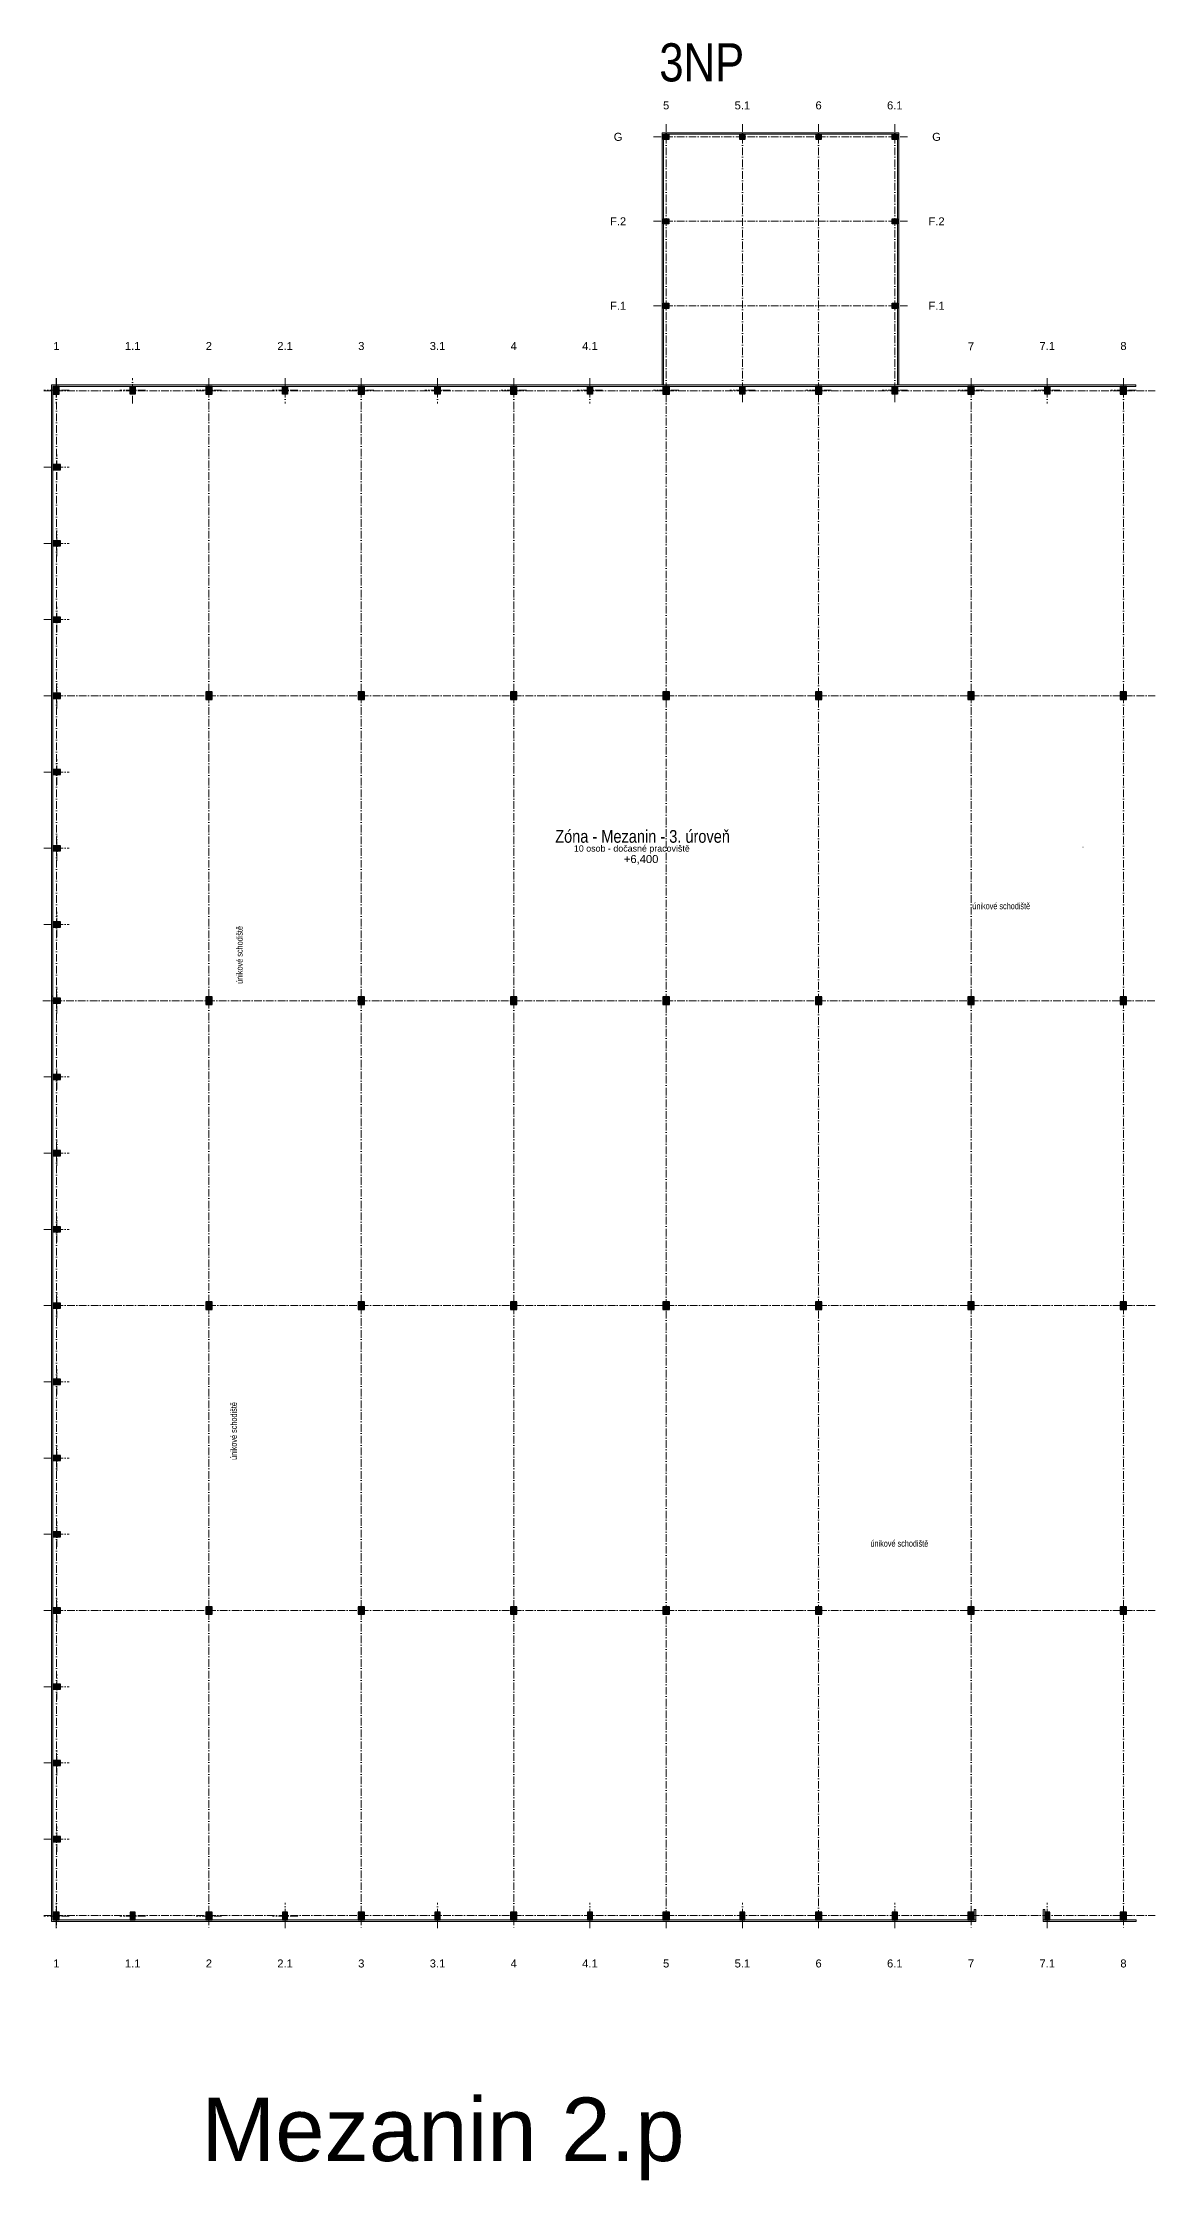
# Model space of a CAD drawing. Header units: millimetres. Extents: x 325046 to 1268204, y 1875583 to 2761998.
# Drawn here: x 409555 to 497135, y 2450043 to 2618299 of the extents above; entities that cross this region are included whole.
import ezdxf
from ezdxf.enums import TextEntityAlignment as Align

# ---------------------------------------------------------------- set-up
doc = ezdxf.new("R2010")
doc.units = ezdxf.units.MM
doc.header["$LTSCALE"] = 100
for name, pattern in [('ACAD_ISO10W100', [18.5, 12, -3, 0.5, -3]), ('DIVIDE', [31.75, 12.7, -6.35, 0, -6.35, 0, -6.35]), ('SO02_F11anp01$0${ Leader Line}', [0])]:
    doc.linetypes.add(name, pattern=pattern)
for name, color, linetype, lineweight in [('Mezanin dopravniky', 5, 'Continuous', 9), ('Objekty - osy', 5, 'ACAD_ISO10W100', 20), ('OBVODOVÝ PLÁŠŤ', 2, 'Continuous', 9), ('ŽB - Šraf-prefa', 253, 'Continuous', 13)]:
    doc.layers.add(name, color=color, linetype=linetype, lineweight=lineweight)
doc.layers.add('Popis OS', color=7, linetype='Continuous', true_color=0xbd0a5d)
doc.layers.add('VÝŠKOVÉ KOTY', color=7, linetype='Continuous', true_color=0xf90b4b)
for name, color, linetype, lineweight, true_color in [('TECH - počty osob', 7, 'Continuous', 9, 0xf91a5d), ('TECH - Zóny', 7, 'DIVIDE', 15, 0x33843e), ('Šrafy - VÝPLŇ', 7, 'Continuous', 15, 0x9b9908)]:
    doc.layers.add(name, color=color, linetype=linetype, lineweight=lineweight, true_color=true_color)
doc.layers.add('ČÍSLO MÍSTNOSTI', color=4, linetype='Continuous')
doc.layers.add('ŽB- SLOUPY', color=3, linetype='Continuous')
doc.styles.add('ARIAL', font='arial.ttf')
doc.styles.add('ARIAL NARROW', font='ARIALN.TTF')
doc.styles.add('ARIL-TENKÝ', font='arial.ttf')

msp = doc.modelspace()

# ---------------------------------------------------------------- hatches: boundary and pattern name
at = {"layer": 'Šrafy - VÝPLŇ', "linetype": 'ByBlock', "ltscale": 100}
h = msp.add_hatch(color=256, dxfattribs=at)
h.dxf.hatch_style = 1
h.paths.add_polyline_path([(458311.6, 2611212.7), (458311.6, 2591362.7), (458431.6, 2591362.7), (458431.6, 2611092.7), (476831.6, 2611092.7), (476831.6, 2591362.7), (476951.6, 2591362.7), (476951.6, 2611212.7)])
h = msp.add_hatch(color=256, dxfattribs=at)
h.dxf.hatch_style = 1
h.paths.add_polyline_path([(410236.6, 2591362.7), (410236.6, 2470422.7), (483001.6, 2470422.7), (483001.6, 2470542.7), (410356.6, 2470542.7), (410356.6, 2591242.7), (495606.6, 2591242.7), (495606.6, 2591362.7)])
h = msp.add_hatch(color=256, dxfattribs=at)
h.dxf.hatch_style = 1
h.paths.add_polyline_path([(482881.6, 2470542.7), (483001.6, 2470542.7), (483001.6, 2471342.7), (482881.6, 2471342.7)])
h.paths.add_polyline_path([(488431.6, 2471342.7), (488311.6, 2471342.7), (488311.6, 2470542.7), (488431.6, 2470542.7)])
h.paths.add_polyline_path([(488311.6, 2470542.7), (488311.6, 2470422.7), (495623.8, 2470422.7), (495623.8, 2470542.7)])
at = {"layer": 'ŽB - Šraf-prefa'}
h = msp.add_hatch(color=256, dxfattribs=at)
h.dxf.hatch_style = 1
h.paths.add_polyline_path([(458831.6, 2610692.7), (458431.6, 2610692.7), (458431.6, 2611092.7), (458831.6, 2611092.7)])
h = msp.add_hatch(color=256, dxfattribs=at)
h.dxf.hatch_style = 1
h.paths.add_polyline_path([(464831.6, 2610692.7), (464431.6, 2610692.7), (464431.6, 2611092.7), (464831.6, 2611092.7)])
h = msp.add_hatch(color=256, dxfattribs=at)
h.dxf.hatch_style = 1
h.paths.add_polyline_path([(470831.6, 2610692.7), (470431.6, 2610692.7), (470431.6, 2611092.7), (470831.6, 2611092.7)])
h = msp.add_hatch(color=256, dxfattribs=at)
h.dxf.hatch_style = 1
h.paths.add_polyline_path([(476831.6, 2610692.7), (476431.6, 2610692.7), (476431.6, 2611092.7), (476831.6, 2611092.7)])
h = msp.add_hatch(color=256, dxfattribs=at)
h.dxf.hatch_style = 1
h.paths.add_polyline_path([(458831.6, 2604042.7), (458431.6, 2604042.7), (458431.6, 2604442.7), (458831.6, 2604442.7)])
h = msp.add_hatch(color=256, dxfattribs=at)
h.dxf.hatch_style = 1
h.paths.add_polyline_path([(476831.6, 2604042.7), (476431.6, 2604042.7), (476431.6, 2604442.7), (476831.6, 2604442.7)])
h = msp.add_hatch(color=256, dxfattribs=at)
h.dxf.hatch_style = 1
h.paths.add_polyline_path([(458831.6, 2597392.7), (458431.6, 2597392.7), (458431.6, 2597792.7), (458831.6, 2597792.7)])
h = msp.add_hatch(color=256, dxfattribs=at)
h.dxf.hatch_style = 1
h.paths.add_polyline_path([(476831.6, 2597392.7), (476431.6, 2597392.7), (476431.6, 2597792.7), (476831.6, 2597792.7)])
h = msp.add_hatch(color=256, dxfattribs=at)
h.dxf.hatch_style = 1
h.paths.add_polyline_path([(410356.6, 2590642.7), (410856.6, 2590642.7), (410856.6, 2591242.7), (410356.6, 2591242.7)])
h = msp.add_hatch(color=256, dxfattribs=at)
h.dxf.hatch_style = 1
h.paths.add_polyline_path([(416831.6, 2590642.7), (416431.6, 2590642.7), (416431.6, 2591242.7), (416831.6, 2591242.7)])
h = msp.add_hatch(color=256, dxfattribs=at)
h.dxf.hatch_style = 1
h.paths.add_polyline_path([(422381.6, 2590642.7), (422881.6, 2590642.7), (422881.6, 2591242.7), (422381.6, 2591242.7)])
h = msp.add_hatch(color=256, dxfattribs=at)
h.dxf.hatch_style = 1
h.paths.add_polyline_path([(428831.6, 2590642.7), (428431.6, 2590642.7), (428431.6, 2591242.7), (428831.6, 2591242.7)])
h = msp.add_hatch(color=256, dxfattribs=at)
h.dxf.hatch_style = 1
h.paths.add_polyline_path([(434381.6, 2590642.7), (434881.6, 2590642.7), (434881.6, 2591242.7), (434381.6, 2591242.7)])
h = msp.add_hatch(color=256, dxfattribs=at)
h.dxf.hatch_style = 1
h.paths.add_polyline_path([(440831.6, 2590642.7), (440431.6, 2590642.7), (440431.6, 2591242.7), (440831.6, 2591242.7)])
h = msp.add_hatch(color=256, dxfattribs=at)
h.dxf.hatch_style = 1
h.paths.add_polyline_path([(446381.6, 2590642.7), (446881.6, 2590642.7), (446881.6, 2591242.7), (446381.6, 2591242.7)])
h = msp.add_hatch(color=256, dxfattribs=at)
h.dxf.hatch_style = 1
h.paths.add_polyline_path([(452831.6, 2590642.7), (452431.6, 2590642.7), (452431.6, 2591242.7), (452831.6, 2591242.7)])
h = msp.add_hatch(color=256, dxfattribs=at)
h.dxf.hatch_style = 1
h.paths.add_polyline_path([(458381.6, 2590642.7), (458881.6, 2590642.7), (458881.6, 2591242.7), (458381.6, 2591242.7)])
h = msp.add_hatch(color=256, dxfattribs=at)
h.dxf.hatch_style = 1
h.paths.add_polyline_path([(464831.6, 2590642.7), (464431.6, 2590642.7), (464431.6, 2591242.7), (464831.6, 2591242.7)])
h = msp.add_hatch(color=256, dxfattribs=at)
h.dxf.hatch_style = 1
h.paths.add_polyline_path([(470381.6, 2590642.7), (470881.6, 2590642.7), (470881.6, 2591242.7), (470381.6, 2591242.7)])
h = msp.add_hatch(color=256, dxfattribs=at)
h.dxf.hatch_style = 1
h.paths.add_polyline_path([(476831.6, 2590642.7), (476431.6, 2590642.7), (476431.6, 2591242.7), (476831.6, 2591242.7)])
h = msp.add_hatch(color=256, dxfattribs=at)
h.dxf.hatch_style = 1
h.paths.add_polyline_path([(482381.6, 2590642.7), (482881.6, 2590642.7), (482881.6, 2591242.7), (482381.6, 2591242.7)])
h = msp.add_hatch(color=256, dxfattribs=at)
h.dxf.hatch_style = 1
h.paths.add_polyline_path([(488831.6, 2590642.7), (488431.6, 2590642.7), (488431.6, 2591242.7), (488831.6, 2591242.7)])
h = msp.add_hatch(color=256, dxfattribs=at)
h.dxf.hatch_style = 1
h.paths.add_polyline_path([(494381.6, 2590642.7), (494881.6, 2590642.7), (494881.6, 2591242.7), (494381.6, 2591242.7)])
h = msp.add_hatch(color=256, dxfattribs=at)
h.dxf.hatch_style = 1
h.paths.add_polyline_path([(410956.6, 2584692.7), (410956.6, 2585092.7), (410356.6, 2585092.7), (410356.6, 2584692.7)])
h = msp.add_hatch(color=256, dxfattribs=at)
h.dxf.hatch_style = 1
h.paths.add_polyline_path([(410956.6, 2578692.7), (410956.6, 2579092.7), (410356.6, 2579092.7), (410356.6, 2578692.7)])
h = msp.add_hatch(color=256, dxfattribs=at)
h.dxf.hatch_style = 1
h.paths.add_polyline_path([(410956.6, 2572692.7), (410956.6, 2573092.7), (410356.6, 2573092.7), (410356.6, 2572692.7)])
h = msp.add_hatch(color=256, dxfattribs=at)
h.dxf.hatch_style = 1
h.paths.add_polyline_path([(410956.6, 2566692.7), (410956.6, 2567092.7), (410356.6, 2567092.7), (410356.6, 2566692.7)])
h = msp.add_hatch(color=256, dxfattribs=at)
h.dxf.hatch_style = 1
h.paths.add_polyline_path([(422381.6, 2566592.7), (422881.6, 2566592.7), (422881.6, 2567192.7), (422381.6, 2567192.7)])
h = msp.add_hatch(color=256, dxfattribs=at)
h.dxf.hatch_style = 1
h.paths.add_polyline_path([(434381.6, 2566592.7), (434881.6, 2566592.7), (434881.6, 2567192.7), (434381.6, 2567192.7)])
h = msp.add_hatch(color=256, dxfattribs=at)
h.dxf.hatch_style = 1
h.paths.add_polyline_path([(446381.6, 2566592.7), (446881.6, 2566592.7), (446881.6, 2567192.7), (446381.6, 2567192.7)])
h = msp.add_hatch(color=256, dxfattribs=at)
h.dxf.hatch_style = 1
h.paths.add_polyline_path([(458381.6, 2566592.7), (458881.6, 2566592.7), (458881.6, 2567192.7), (458381.6, 2567192.7)])
h = msp.add_hatch(color=256, dxfattribs=at)
h.dxf.hatch_style = 1
h.paths.add_polyline_path([(470381.6, 2566592.7), (470881.6, 2566592.7), (470881.6, 2567192.7), (470381.6, 2567192.7)])
h = msp.add_hatch(color=256, dxfattribs=at)
h.dxf.hatch_style = 1
h.paths.add_polyline_path([(482381.6, 2566592.7), (482881.6, 2566592.7), (482881.6, 2567192.7), (482381.6, 2567192.7)])
h = msp.add_hatch(color=256, dxfattribs=at)
h.dxf.hatch_style = 1
h.paths.add_polyline_path([(494381.6, 2566592.7), (494881.6, 2566592.7), (494881.6, 2567192.7), (494381.6, 2567192.7)])
h = msp.add_hatch(color=256, dxfattribs=at)
h.dxf.hatch_style = 1
h.paths.add_polyline_path([(410956.6, 2560692.7), (410956.6, 2561092.7), (410356.6, 2561092.7), (410356.6, 2560692.7)])
h = msp.add_hatch(color=256, dxfattribs=at)
h.dxf.hatch_style = 1
h.paths.add_polyline_path([(410956.6, 2554692.7), (410956.6, 2555092.7), (410356.6, 2555092.7), (410356.6, 2554692.7)])
h = msp.add_hatch(color=256, dxfattribs=at)
h.dxf.hatch_style = 1
h.paths.add_polyline_path([(410956.6, 2548692.7), (410956.6, 2549092.7), (410356.6, 2549092.7), (410356.6, 2548692.7)])
h = msp.add_hatch(color=256, dxfattribs=at)
h.dxf.hatch_style = 1
h.paths.add_polyline_path([(410956.6, 2542692.7), (410956.6, 2543092.7), (410356.6, 2543092.7), (410356.6, 2542692.7)])
h = msp.add_hatch(color=256, dxfattribs=at)
h.dxf.hatch_style = 1
h.paths.add_polyline_path([(422381.6, 2542592.7), (422881.6, 2542592.7), (422881.6, 2543192.7), (422381.6, 2543192.7)])
h = msp.add_hatch(color=256, dxfattribs=at)
h.dxf.hatch_style = 1
h.paths.add_polyline_path([(434381.6, 2542592.7), (434881.6, 2542592.7), (434881.6, 2543192.7), (434381.6, 2543192.7)])
h = msp.add_hatch(color=256, dxfattribs=at)
h.dxf.hatch_style = 1
h.paths.add_polyline_path([(446381.6, 2542592.7), (446881.6, 2542592.7), (446881.6, 2543192.7), (446381.6, 2543192.7)])
h = msp.add_hatch(color=256, dxfattribs=at)
h.dxf.hatch_style = 1
h.paths.add_polyline_path([(458381.6, 2542592.7), (458881.6, 2542592.7), (458881.6, 2543192.7), (458381.6, 2543192.7)])
h = msp.add_hatch(color=256, dxfattribs=at)
h.dxf.hatch_style = 1
h.paths.add_polyline_path([(470381.6, 2542592.7), (470881.6, 2542592.7), (470881.6, 2543192.7), (470381.6, 2543192.7)])
h = msp.add_hatch(color=256, dxfattribs=at)
h.dxf.hatch_style = 1
h.paths.add_polyline_path([(482381.6, 2542592.7), (482881.6, 2542592.7), (482881.6, 2543192.7), (482381.6, 2543192.7)])
h = msp.add_hatch(color=256, dxfattribs=at)
h.dxf.hatch_style = 1
h.paths.add_polyline_path([(494381.6, 2542592.7), (494881.6, 2542592.7), (494881.6, 2543192.7), (494381.6, 2543192.7)])
h = msp.add_hatch(color=256, dxfattribs=at)
h.dxf.hatch_style = 1
h.paths.add_polyline_path([(410956.6, 2536692.7), (410956.6, 2537092.7), (410356.6, 2537092.7), (410356.6, 2536692.7)])
h = msp.add_hatch(color=256, dxfattribs=at)
h.dxf.hatch_style = 1
h.paths.add_polyline_path([(410956.6, 2530692.7), (410956.6, 2531092.7), (410356.6, 2531092.7), (410356.6, 2530692.7)])
h = msp.add_hatch(color=256, dxfattribs=at)
h.dxf.hatch_style = 1
h.paths.add_polyline_path([(410956.6, 2524692.7), (410956.6, 2525092.7), (410356.6, 2525092.7), (410356.6, 2524692.7)])
h = msp.add_hatch(color=256, dxfattribs=at)
h.dxf.hatch_style = 1
h.paths.add_polyline_path([(410956.6, 2518692.7), (410956.6, 2519092.7), (410356.6, 2519092.7), (410356.6, 2518692.7)])
h = msp.add_hatch(color=256, dxfattribs=at)
h.dxf.hatch_style = 1
h.paths.add_polyline_path([(422381.6, 2518592.7), (422881.6, 2518592.7), (422881.6, 2519192.7), (422381.6, 2519192.7)])
h = msp.add_hatch(color=256, dxfattribs=at)
h.dxf.hatch_style = 1
h.paths.add_polyline_path([(434381.6, 2518592.7), (434881.6, 2518592.7), (434881.6, 2519192.7), (434381.6, 2519192.7)])
h = msp.add_hatch(color=256, dxfattribs=at)
h.dxf.hatch_style = 1
h.paths.add_polyline_path([(446381.6, 2518592.7), (446881.6, 2518592.7), (446881.6, 2519192.7), (446381.6, 2519192.7)])
h = msp.add_hatch(color=256, dxfattribs=at)
h.dxf.hatch_style = 1
h.paths.add_polyline_path([(458381.6, 2518592.7), (458881.6, 2518592.7), (458881.6, 2519192.7), (458381.6, 2519192.7)])
h = msp.add_hatch(color=256, dxfattribs=at)
h.dxf.hatch_style = 1
h.paths.add_polyline_path([(470381.6, 2518592.7), (470881.6, 2518592.7), (470881.6, 2519192.7), (470381.6, 2519192.7)])
h = msp.add_hatch(color=256, dxfattribs=at)
h.dxf.hatch_style = 1
h.paths.add_polyline_path([(482381.6, 2518592.7), (482881.6, 2518592.7), (482881.6, 2519192.7), (482381.6, 2519192.7)])
h = msp.add_hatch(color=256, dxfattribs=at)
h.dxf.hatch_style = 1
h.paths.add_polyline_path([(494381.6, 2518592.7), (494881.6, 2518592.7), (494881.6, 2519192.7), (494381.6, 2519192.7)])
h = msp.add_hatch(color=256, dxfattribs=at)
h.dxf.hatch_style = 1
h.paths.add_polyline_path([(410956.6, 2512692.7), (410956.6, 2513092.7), (410356.6, 2513092.7), (410356.6, 2512692.7)])
h = msp.add_hatch(color=256, dxfattribs=at)
h.dxf.hatch_style = 1
h.paths.add_polyline_path([(410956.6, 2506692.7), (410956.6, 2507092.7), (410356.6, 2507092.7), (410356.6, 2506692.7)])
h = msp.add_hatch(color=256, dxfattribs=at)
h.dxf.hatch_style = 1
h.paths.add_polyline_path([(410956.6, 2500692.7), (410956.6, 2501092.7), (410356.6, 2501092.7), (410356.6, 2500692.7)])
h = msp.add_hatch(color=256, dxfattribs=at)
h.dxf.hatch_style = 1
h.paths.add_polyline_path([(410956.6, 2494692.7), (410956.6, 2495092.7), (410356.6, 2495092.7), (410356.6, 2494692.7)])
h = msp.add_hatch(color=256, dxfattribs=at)
h.dxf.hatch_style = 1
h.paths.add_polyline_path([(422381.6, 2494592.7), (422881.6, 2494592.7), (422881.6, 2495192.7), (422381.6, 2495192.7)])
h = msp.add_hatch(color=256, dxfattribs=at)
h.dxf.hatch_style = 1
h.paths.add_polyline_path([(434381.6, 2494592.7), (434881.6, 2494592.7), (434881.6, 2495192.7), (434381.6, 2495192.7)])
h = msp.add_hatch(color=256, dxfattribs=at)
h.dxf.hatch_style = 1
h.paths.add_polyline_path([(446381.6, 2494592.7), (446881.6, 2494592.7), (446881.6, 2495192.7), (446381.6, 2495192.7)])
h = msp.add_hatch(color=256, dxfattribs=at)
h.dxf.hatch_style = 1
h.paths.add_polyline_path([(458381.6, 2494592.7), (458881.6, 2494592.7), (458881.6, 2495192.7), (458381.6, 2495192.7)])
h = msp.add_hatch(color=256, dxfattribs=at)
h.dxf.hatch_style = 1
h.paths.add_polyline_path([(470381.6, 2494592.7), (470881.6, 2494592.7), (470881.6, 2495192.7), (470381.6, 2495192.7)])
h = msp.add_hatch(color=256, dxfattribs=at)
h.dxf.hatch_style = 1
h.paths.add_polyline_path([(482381.6, 2494592.7), (482881.6, 2494592.7), (482881.6, 2495192.7), (482381.6, 2495192.7)])
h = msp.add_hatch(color=256, dxfattribs=at)
h.dxf.hatch_style = 1
h.paths.add_polyline_path([(494381.6, 2494592.7), (494881.6, 2494592.7), (494881.6, 2495192.7), (494381.6, 2495192.7)])
h = msp.add_hatch(color=256, dxfattribs=at)
h.dxf.hatch_style = 1
h.paths.add_polyline_path([(410956.6, 2488692.7), (410956.6, 2489092.7), (410356.6, 2489092.7), (410356.6, 2488692.7)])
h = msp.add_hatch(color=256, dxfattribs=at)
h.dxf.hatch_style = 1
h.paths.add_polyline_path([(410956.6, 2482692.7), (410956.6, 2483092.7), (410356.6, 2483092.7), (410356.6, 2482692.7)])
h = msp.add_hatch(color=256, dxfattribs=at)
h.dxf.hatch_style = 1
h.paths.add_polyline_path([(410956.6, 2476692.7), (410956.6, 2477092.7), (410356.6, 2477092.7), (410356.6, 2476692.7)])
h = msp.add_hatch(color=256, dxfattribs=at)
h.dxf.hatch_style = 1
h.paths.add_polyline_path([(410356.6, 2470542.7), (410856.6, 2470542.7), (410856.6, 2471142.7), (410356.6, 2471142.7)])
h = msp.add_hatch(color=256, dxfattribs=at)
h.dxf.hatch_style = 1
h.paths.add_polyline_path([(416831.6, 2471142.7), (416431.6, 2471142.7), (416431.6, 2470542.7), (416831.6, 2470542.7)])
h = msp.add_hatch(color=256, dxfattribs=at)
h.dxf.hatch_style = 1
h.paths.add_polyline_path([(422381.6, 2470542.7), (422881.6, 2470542.7), (422881.6, 2471142.7), (422381.6, 2471142.7)])
h = msp.add_hatch(color=256, dxfattribs=at)
h.dxf.hatch_style = 1
h.paths.add_polyline_path([(428831.6, 2471142.7), (428431.6, 2471142.7), (428431.6, 2470542.7), (428831.6, 2470542.7)])
h = msp.add_hatch(color=256, dxfattribs=at)
h.dxf.hatch_style = 1
h.paths.add_polyline_path([(434381.6, 2470542.7), (434881.6, 2470542.7), (434881.6, 2471142.7), (434381.6, 2471142.7)])
h = msp.add_hatch(color=256, dxfattribs=at)
h.dxf.hatch_style = 1
h.paths.add_polyline_path([(440831.6, 2471142.7), (440431.6, 2471142.7), (440431.6, 2470542.7), (440831.6, 2470542.7)])
h = msp.add_hatch(color=256, dxfattribs=at)
h.dxf.hatch_style = 1
h.paths.add_polyline_path([(446381.6, 2470542.7), (446881.6, 2470542.7), (446881.6, 2471142.7), (446381.6, 2471142.7)])
h = msp.add_hatch(color=256, dxfattribs=at)
h.dxf.hatch_style = 1
h.paths.add_polyline_path([(452831.6, 2471142.7), (452431.6, 2471142.7), (452431.6, 2470542.7), (452831.6, 2470542.7)])
h = msp.add_hatch(color=256, dxfattribs=at)
h.dxf.hatch_style = 1
h.paths.add_polyline_path([(458381.6, 2470542.7), (458881.6, 2470542.7), (458881.6, 2471142.7), (458381.6, 2471142.7)])
h = msp.add_hatch(color=256, dxfattribs=at)
h.dxf.hatch_style = 1
h.paths.add_polyline_path([(464831.6, 2471142.7), (464431.6, 2471142.7), (464431.6, 2470542.7), (464831.6, 2470542.7)])
h = msp.add_hatch(color=256, dxfattribs=at)
h.dxf.hatch_style = 1
h.paths.add_polyline_path([(470381.6, 2470542.7), (470881.6, 2470542.7), (470881.6, 2471142.7), (470381.6, 2471142.7)])
h = msp.add_hatch(color=256, dxfattribs=at)
h.dxf.hatch_style = 1
h.paths.add_polyline_path([(476831.6, 2471142.7), (476431.6, 2471142.7), (476431.6, 2470542.7), (476831.6, 2470542.7)])
h = msp.add_hatch(color=256, dxfattribs=at)
h.dxf.hatch_style = 1
h.paths.add_polyline_path([(482381.6, 2470542.7), (482881.6, 2470542.7), (482881.6, 2471142.7), (482381.6, 2471142.7)])
h = msp.add_hatch(color=256, dxfattribs=at)
h.dxf.hatch_style = 1
h.paths.add_polyline_path([(488831.6, 2471142.7), (488431.6, 2471142.7), (488431.6, 2470542.7), (488831.6, 2470542.7)])
h = msp.add_hatch(color=256, dxfattribs=at)
h.dxf.hatch_style = 1
h.paths.add_polyline_path([(494381.6, 2470542.7), (494881.6, 2470542.7), (494881.6, 2471142.7), (494381.6, 2471142.7)])

# ---------------------------------------------------------------- linework, layer by layer
at = {"layer": 'Mezanin dopravniky', "color": 210}
msp.add_line((491442.6, 2554985.4), (491447.6, 2554985.4), dxfattribs=at)
at = {"layer": 'Objekty - osy', "ltscale": 0.5}
for points in [[(458631.6, 2611892.7), (458631.6, 2469892.7)], [(464631.6, 2611892.7), (464631.6, 2589892.7)], [(470631.6, 2611892.7), (470631.6, 2469892.7)], [(476631.6, 2611892.7), (476631.6, 2589892.7)], [(457631.6, 2610892.7), (477631.6, 2610892.7)], [(457631.6, 2604242.7), (477631.6, 2604242.7)], [(457631.6, 2597592.7), (477631.6, 2597592.7)], [(410606.6, 2591892.7), (410606.6, 2589892.7)], [(410631.6, 2591892.7), (410631.6, 2469892.7)], [(416631.6, 2589892.7), (416631.6, 2591892.7)], [(422631.6, 2591892.7), (422631.6, 2469892.7)], [(428631.6, 2591892.7), (428631.6, 2589892.7)], [(434631.6, 2591892.7), (434631.6, 2469892.7)], [(440631.6, 2591892.7), (440631.6, 2589892.7)], [(446631.6, 2591892.7), (446631.6, 2469892.7)], [(452631.6, 2591892.7), (452631.6, 2589892.7)], [(482631.6, 2591892.7), (482631.6, 2469892.7)], [(488631.6, 2591892.7), (488631.6, 2589892.7)], [(494631.6, 2591892.7), (494631.6, 2469892.7)], [(411631.6, 2590942.7), (409631.6, 2590942.7)], [(409631.6, 2590892.7), (497134.6, 2590892.7)], [(417631.6, 2590942.7), (415631.6, 2590942.7)], [(423631.6, 2590942.7), (421631.6, 2590942.7)], [(429631.6, 2590942.7), (427631.6, 2590942.7)], [(435631.6, 2590942.7), (433631.6, 2590942.7)], [(441631.6, 2590942.7), (439631.6, 2590942.7)], [(447631.6, 2590942.7), (445631.6, 2590942.7)], [(453631.6, 2590942.7), (451631.6, 2590942.7)], [(459631.6, 2590942.7), (457631.6, 2590942.7)], [(465631.6, 2590942.7), (463631.6, 2590942.7)], [(471631.6, 2590942.7), (469631.6, 2590942.7)], [(477631.6, 2590942.7), (475631.6, 2590942.7)], [(483631.6, 2590942.7), (481631.6, 2590942.7)], [(489631.6, 2590942.7), (487631.6, 2590942.7)], [(495631.6, 2590942.7), (493631.6, 2590942.7)], [(409631.6, 2584892.7), (411631.6, 2584892.7)], [(410656.6, 2583892.7), (410656.6, 2585892.7)], [(410656.6, 2577892.7), (410656.6, 2579892.7)], [(409631.6, 2578892.7), (411631.6, 2578892.7)], [(409631.6, 2572892.7), (411631.6, 2572892.7)], [(410656.6, 2571892.7), (410656.6, 2573892.7)], [(410656.6, 2565892.7), (410656.6, 2567892.7)], [(409631.6, 2566892.7), (497134.6, 2566892.7)], [(409631.6, 2560892.7), (411622.7, 2560892.7)], [(410656.6, 2559892.7), (410656.6, 2561892.7)], [(410656.6, 2553892.7), (410656.6, 2555892.7)], [(409631.6, 2554892.7), (411622.7, 2554892.7)], [(410656.6, 2547892.7), (410656.6, 2549892.7)], [(409631.6, 2548892.7), (411622.7, 2548892.7)], [(409554.6, 2542892.7), (497134.6, 2542892.7)], [(410656.6, 2541892.7), (410656.6, 2543892.7)], [(410656.6, 2535892.7), (410656.6, 2537492.7)], [(409631.6, 2536892.7), (411622.7, 2536892.7)], [(409631.6, 2530892.7), (411622.7, 2530892.7)], [(410656.6, 2529892.7), (410656.6, 2531892.7)], [(410656.6, 2523892.7), (410656.6, 2525892.7)], [(409631.6, 2524892.7), (411622.7, 2524892.7)], [(409631.6, 2518892.7), (497134.6, 2518892.7)], [(410656.6, 2517892.7), (410656.6, 2519892.7)], [(410656.6, 2511892.7), (410656.6, 2513892.7)], [(409631.6, 2512892.7), (411622.7, 2512892.7)], [(410656.6, 2505892.7), (410656.6, 2507892.7)], [(409631.6, 2506892.7), (411622.7, 2506892.7)], [(409631.6, 2500892.7), (411622.7, 2500892.7)], [(410656.6, 2499892.7), (410656.6, 2501892.7)], [(410656.6, 2493892.7), (410656.6, 2495892.7)], [(409631.6, 2494892.7), (497134.6, 2494892.7)], [(409631.6, 2488892.7), (411622.7, 2488892.7)], [(410656.6, 2487892.7), (410656.6, 2489892.7)], [(410656.6, 2481892.7), (410656.6, 2483892.7)], [(409631.6, 2482892.7), (411622.7, 2482892.7)], [(409631.6, 2476892.7), (411622.7, 2476892.7)], [(410656.6, 2475892.7), (410656.6, 2477892.7)], [(410606.6, 2469892.7), (410606.6, 2471892.7)], [(428631.6, 2469892.7), (428631.6, 2471892.7)], [(440631.6, 2469892.7), (440631.6, 2471892.7)], [(452631.6, 2469892.7), (452631.6, 2471892.7)], [(464631.6, 2469892.7), (464631.6, 2471892.7)], [(476631.6, 2469892.7), (476631.6, 2471892.7)], [(488631.6, 2469892.7), (488631.6, 2471892.7)], [(409631.6, 2470892.7), (497134.6, 2470892.7)], [(411631.6, 2470842.7), (409631.6, 2470842.7)], [(417631.6, 2470842.7), (415631.6, 2470842.7)], [(423631.6, 2470842.7), (421631.6, 2470842.7)], [(429631.6, 2470842.7), (427631.6, 2470842.7)]]:
    msp.add_lwpolyline(points, dxfattribs=at)
at = {"layer": 'OBVODOVÝ PLÁŠŤ'}
for p, q in [((458431.6, 2608982.7), (458431.6, 2608982.7)), ((458431.6, 2606167.7), (458431.6, 2606167.7)), ((410236.6, 2543242.7), (410356.6, 2543242.7))]:
    msp.add_line(p, q, dxfattribs=at)
at = {"layer": 'OBVODOVÝ PLÁŠŤ', "linetype": 'ByBlock', "ltscale": 100}
msp.add_line((495606.6, 2591362.7), (495606.6, 2591242.7), dxfattribs=at)
at = {"layer": 'OBVODOVÝ PLÁŠŤ'}
for points in [[(458311.6, 2591362.7), (458311.6, 2611212.7), (476951.6, 2611212.7), (476951.6, 2591362.7), (476831.6, 2591362.7), (476831.6, 2611092.7), (458431.6, 2611092.7), (458431.6, 2591362.7), (458311.6, 2591362.7)], [(410356.6, 2470542.7), (483001.6, 2470542.7), (483001.6, 2470422.7), (410236.6, 2470422.7), (410236.6, 2591362.7), (495606.6, 2591362.7)], [(495606.6, 2591242.7), (410356.6, 2591242.7), (410356.6, 2470542.7)], [(483001.6, 2470542.7), (482881.6, 2470542.7), (482881.6, 2471342.7), (483001.6, 2471342.7), (483001.6, 2470542.7)]]:
    msp.add_lwpolyline(points, dxfattribs=at)
at = {"layer": 'OBVODOVÝ PLÁŠŤ', "ltscale": 0.01}
msp.add_lwpolyline([(488431.6, 2470542.7), (488431.6, 2471342.7), (488311.6, 2471342.7), (488311.6, 2470542.7), (488431.6, 2470542.7)], dxfattribs=at)
at = {"layer": 'OBVODOVÝ PLÁŠŤ'}
msp.add_lwpolyline([(488311.6, 2470542.7), (495623.8, 2470542.7), (495623.8, 2470422.7), (488311.6, 2470422.7)], close=True, dxfattribs=at)
at = {"layer": 'ŽB- SLOUPY'}
for points in [[(458831.6, 2610692.7), (458431.6, 2610692.7), (458431.6, 2611092.7), (458831.6, 2611092.7)], [(464831.6, 2610692.7), (464431.6, 2610692.7), (464431.6, 2611092.7), (464831.6, 2611092.7)], [(470831.6, 2610692.7), (470431.6, 2610692.7), (470431.6, 2611092.7), (470831.6, 2611092.7)], [(476831.6, 2610692.7), (476431.6, 2610692.7), (476431.6, 2611092.7), (476831.6, 2611092.7)], [(458831.6, 2604042.7), (458431.6, 2604042.7), (458431.6, 2604442.7), (458831.6, 2604442.7)], [(476831.6, 2604042.7), (476431.6, 2604042.7), (476431.6, 2604442.7), (476831.6, 2604442.7)], [(458831.6, 2597392.7), (458431.6, 2597392.7), (458431.6, 2597792.7), (458831.6, 2597792.7)], [(476831.6, 2597392.7), (476431.6, 2597392.7), (476431.6, 2597792.7), (476831.6, 2597792.7)], [(410356.6, 2590642.7), (410856.6, 2590642.7), (410856.6, 2591242.7), (410356.6, 2591242.7)], [(416831.6, 2590642.7), (416431.6, 2590642.7), (416431.6, 2591242.7), (416831.6, 2591242.7)], [(422381.6, 2590642.7), (422881.6, 2590642.7), (422881.6, 2591242.7), (422381.6, 2591242.7)], [(428831.6, 2590642.7), (428431.6, 2590642.7), (428431.6, 2591242.7), (428831.6, 2591242.7)], [(434381.6, 2590642.7), (434881.6, 2590642.7), (434881.6, 2591242.7), (434381.6, 2591242.7)], [(440831.6, 2590642.7), (440431.6, 2590642.7), (440431.6, 2591242.7), (440831.6, 2591242.7)], [(446381.6, 2590642.7), (446881.6, 2590642.7), (446881.6, 2591242.7), (446381.6, 2591242.7)], [(452831.6, 2590642.7), (452431.6, 2590642.7), (452431.6, 2591242.7), (452831.6, 2591242.7)], [(458381.6, 2590642.7), (458881.6, 2590642.7), (458881.6, 2591242.7), (458381.6, 2591242.7)], [(464831.6, 2590642.7), (464431.6, 2590642.7), (464431.6, 2591242.7), (464831.6, 2591242.7)], [(470381.6, 2590642.7), (470881.6, 2590642.7), (470881.6, 2591242.7), (470381.6, 2591242.7)], [(476831.6, 2590642.7), (476431.6, 2590642.7), (476431.6, 2591242.7), (476831.6, 2591242.7)], [(482381.6, 2590642.7), (482881.6, 2590642.7), (482881.6, 2591242.7), (482381.6, 2591242.7)], [(488831.6, 2590642.7), (488431.6, 2590642.7), (488431.6, 2591242.7), (488831.6, 2591242.7)], [(494381.6, 2590642.7), (494881.6, 2590642.7), (494881.6, 2591242.7), (494381.6, 2591242.7)], [(410956.6, 2584692.7), (410956.6, 2585092.7), (410356.6, 2585092.7), (410356.6, 2584692.7)], [(410956.6, 2578692.7), (410956.6, 2579092.7), (410356.6, 2579092.7), (410356.6, 2578692.7)], [(410956.6, 2572692.7), (410956.6, 2573092.7), (410356.6, 2573092.7), (410356.6, 2572692.7)], [(410956.6, 2566692.7), (410956.6, 2567092.7), (410356.6, 2567092.7), (410356.6, 2566692.7)], [(422381.6, 2566592.7), (422881.6, 2566592.7), (422881.6, 2567192.7), (422381.6, 2567192.7)], [(434381.6, 2566592.7), (434881.6, 2566592.7), (434881.6, 2567192.7), (434381.6, 2567192.7)], [(446381.6, 2566592.7), (446881.6, 2566592.7), (446881.6, 2567192.7), (446381.6, 2567192.7)], [(458381.6, 2566592.7), (458881.6, 2566592.7), (458881.6, 2567192.7), (458381.6, 2567192.7)], [(470381.6, 2566592.7), (470881.6, 2566592.7), (470881.6, 2567192.7), (470381.6, 2567192.7)], [(482381.6, 2566592.7), (482881.6, 2566592.7), (482881.6, 2567192.7), (482381.6, 2567192.7)], [(494381.6, 2566592.7), (494881.6, 2566592.7), (494881.6, 2567192.7), (494381.6, 2567192.7)], [(410956.6, 2560692.7), (410956.6, 2561092.7), (410356.6, 2561092.7), (410356.6, 2560692.7)], [(410956.6, 2554692.7), (410956.6, 2555092.7), (410356.6, 2555092.7), (410356.6, 2554692.7)], [(410956.6, 2548692.7), (410956.6, 2549092.7), (410356.6, 2549092.7), (410356.6, 2548692.7)], [(410956.6, 2542692.7), (410956.6, 2543092.7), (410356.6, 2543092.7), (410356.6, 2542692.7)], [(422381.6, 2542592.7), (422881.6, 2542592.7), (422881.6, 2543192.7), (422381.6, 2543192.7)], [(434381.6, 2542592.7), (434881.6, 2542592.7), (434881.6, 2543192.7), (434381.6, 2543192.7)], [(446381.6, 2542592.7), (446881.6, 2542592.7), (446881.6, 2543192.7), (446381.6, 2543192.7)], [(458381.6, 2542592.7), (458881.6, 2542592.7), (458881.6, 2543192.7), (458381.6, 2543192.7)], [(470381.6, 2542592.7), (470881.6, 2542592.7), (470881.6, 2543192.7), (470381.6, 2543192.7)], [(482381.6, 2542592.7), (482881.6, 2542592.7), (482881.6, 2543192.7), (482381.6, 2543192.7)], [(494381.6, 2542592.7), (494881.6, 2542592.7), (494881.6, 2543192.7), (494381.6, 2543192.7)], [(410956.6, 2536692.7), (410956.6, 2537092.7), (410356.6, 2537092.7), (410356.6, 2536692.7)], [(410956.6, 2530692.7), (410956.6, 2531092.7), (410356.6, 2531092.7), (410356.6, 2530692.7)], [(410956.6, 2524692.7), (410956.6, 2525092.7), (410356.6, 2525092.7), (410356.6, 2524692.7)], [(410956.6, 2518692.7), (410956.6, 2519092.7), (410356.6, 2519092.7), (410356.6, 2518692.7)], [(422381.6, 2518592.7), (422881.6, 2518592.7), (422881.6, 2519192.7), (422381.6, 2519192.7)], [(434381.6, 2518592.7), (434881.6, 2518592.7), (434881.6, 2519192.7), (434381.6, 2519192.7)], [(446381.6, 2518592.7), (446881.6, 2518592.7), (446881.6, 2519192.7), (446381.6, 2519192.7)], [(458381.6, 2518592.7), (458881.6, 2518592.7), (458881.6, 2519192.7), (458381.6, 2519192.7)], [(470381.6, 2518592.7), (470881.6, 2518592.7), (470881.6, 2519192.7), (470381.6, 2519192.7)], [(482381.6, 2518592.7), (482881.6, 2518592.7), (482881.6, 2519192.7), (482381.6, 2519192.7)], [(494381.6, 2518592.7), (494881.6, 2518592.7), (494881.6, 2519192.7), (494381.6, 2519192.7)], [(410956.6, 2512692.7), (410956.6, 2513092.7), (410356.6, 2513092.7), (410356.6, 2512692.7)], [(410956.6, 2506692.7), (410956.6, 2507092.7), (410356.6, 2507092.7), (410356.6, 2506692.7)], [(410956.6, 2500692.7), (410956.6, 2501092.7), (410356.6, 2501092.7), (410356.6, 2500692.7)], [(410956.6, 2494692.7), (410956.6, 2495092.7), (410356.6, 2495092.7), (410356.6, 2494692.7)], [(422381.6, 2494592.7), (422881.6, 2494592.7), (422881.6, 2495192.7), (422381.6, 2495192.7)], [(434381.6, 2494592.7), (434881.6, 2494592.7), (434881.6, 2495192.7), (434381.6, 2495192.7)], [(446381.6, 2494592.7), (446881.6, 2494592.7), (446881.6, 2495192.7), (446381.6, 2495192.7)], [(458381.6, 2494592.7), (458881.6, 2494592.7), (458881.6, 2495192.7), (458381.6, 2495192.7)], [(470381.6, 2494592.7), (470881.6, 2494592.7), (470881.6, 2495192.7), (470381.6, 2495192.7)], [(482381.6, 2494592.7), (482881.6, 2494592.7), (482881.6, 2495192.7), (482381.6, 2495192.7)], [(494381.6, 2494592.7), (494881.6, 2494592.7), (494881.6, 2495192.7), (494381.6, 2495192.7)], [(410956.6, 2488692.7), (410956.6, 2489092.7), (410356.6, 2489092.7), (410356.6, 2488692.7)], [(410956.6, 2482692.7), (410956.6, 2483092.7), (410356.6, 2483092.7), (410356.6, 2482692.7)], [(410956.6, 2476692.7), (410956.6, 2477092.7), (410356.6, 2477092.7), (410356.6, 2476692.7)], [(410356.6, 2470542.7), (410856.6, 2470542.7), (410856.6, 2471142.7), (410356.6, 2471142.7)], [(416831.6, 2471142.7), (416431.6, 2471142.7), (416431.6, 2470542.7), (416831.6, 2470542.7)], [(422381.6, 2470542.7), (422881.6, 2470542.7), (422881.6, 2471142.7), (422381.6, 2471142.7)], [(428831.6, 2471142.7), (428431.6, 2471142.7), (428431.6, 2470542.7), (428831.6, 2470542.7)], [(434381.6, 2470542.7), (434881.6, 2470542.7), (434881.6, 2471142.7), (434381.6, 2471142.7)], [(440831.6, 2471142.7), (440431.6, 2471142.7), (440431.6, 2470542.7), (440831.6, 2470542.7)], [(446381.6, 2470542.7), (446881.6, 2470542.7), (446881.6, 2471142.7), (446381.6, 2471142.7)], [(452831.6, 2471142.7), (452431.6, 2471142.7), (452431.6, 2470542.7), (452831.6, 2470542.7)], [(458381.6, 2470542.7), (458881.6, 2470542.7), (458881.6, 2471142.7), (458381.6, 2471142.7)], [(464831.6, 2471142.7), (464431.6, 2471142.7), (464431.6, 2470542.7), (464831.6, 2470542.7)], [(470381.6, 2470542.7), (470881.6, 2470542.7), (470881.6, 2471142.7), (470381.6, 2471142.7)], [(476831.6, 2471142.7), (476431.6, 2471142.7), (476431.6, 2470542.7), (476831.6, 2470542.7)], [(482381.6, 2470542.7), (482881.6, 2470542.7), (482881.6, 2471142.7), (482381.6, 2471142.7)], [(488831.6, 2471142.7), (488431.6, 2471142.7), (488431.6, 2470542.7), (488831.6, 2470542.7)], [(494381.6, 2470542.7), (494881.6, 2470542.7), (494881.6, 2471142.7), (494381.6, 2471142.7)]]:
    msp.add_lwpolyline(points, close=True, dxfattribs=at)

# ---------------------------------------------------------------- texts
at = {"layer": 'Popis OS', "linetype": 'ByBlock', "style": 'ARIL-TENKÝ'}
for s, p in [('5', (458631.6, 2613370.2)), ('5.1', (464631.6, 2613370.2)), ('6', (470631.6, 2613370.2)), ('6.1', (476631.6, 2613370.2)), ('G', (454846.6, 2610892.7)), ('G', (479916.6, 2610892.7)), ('F.2', (454846.6, 2604242.7)), ('F.2', (479916.6, 2604242.7)), ('F.1', (454846.6, 2597592.7)), ('F.1', (479916.6, 2597592.7)), ('1', (410631.6, 2594427.7)), ('1.1', (416631.6, 2594427.7)), ('2', (422631.6, 2594427.7)), ('2.1', (428631.6, 2594427.7)), ('3', (434631.6, 2594427.7)), ('3.1', (440631.6, 2594427.7)), ('4', (446631.6, 2594427.7)), ('4.1', (452631.6, 2594427.7)), ('7', (482631.6, 2594404.3)), ('7.1', (488631.6, 2594427.7)), ('8', (494631.6, 2594427.7)), ('1', (410631.6, 2467107.7)), ('1.1', (416631.6, 2467107.7)), ('2', (422631.6, 2467107.7)), ('2.1', (428631.6, 2467107.7)), ('3', (434631.6, 2467107.7)), ('3.1', (440631.6, 2467107.7)), ('4', (446631.6, 2467107.7)), ('4.1', (452631.6, 2467107.7)), ('5', (458631.6, 2467107.7)), ('5.1', (464631.6, 2467107.7)), ('6', (470631.6, 2467107.7)), ('6.1', (476631.6, 2467107.7)), ('7', (482631.6, 2467107.7)), ('7.1', (488631.6, 2467107.7)), ('8', (494631.6, 2467107.7))]:
    msp.add_text(s, height=630, dxfattribs=at).set_placement(p, align=Align.MIDDLE_CENTER)
at = {"layer": 'TECH - počty osob'}
for s, style, p in [('10 osob - dočasné pracoviště ', 'ARIAL', (451368.6, 2554629.1)), ('únikové schodiště', 'ARIAL NARROW', (482733.2, 2550095.1)), ('únikové schodiště', 'ARIAL NARROW', (474713.7, 2499920.2))]:
    msp.add_text(s, height=500, dxfattribs=dict(at, style=style)).set_placement(p)
at = {"layer": 'TECH - počty osob', "style": 'ARIAL NARROW'}
for p in [(425297.3, 2544220.1), (424837.4, 2506739.2)]:
    msp.add_text('únikové schodiště', height=500, rotation=90, dxfattribs=at).set_placement(p)
at = {"layer": 'TECH - Zóny', "style": 'ARIAL'}
msp.add_text('Mezanin 2.p', height=5000, dxfattribs=at).set_placement((422036.1, 2451550.9))
at = {"layer": 'TECH - Zóny', "insert": (456773.5, 2555820), "char_height": 1000, "width": 16269.615, "attachment_point": 5, "style": 'ARIAL NARROW'}
msp.add_mtext('Zóna - Mezanin - 3. úroveň', dxfattribs=at)
at = {"layer": 'VÝŠKOVÉ KOTY', "linetype": 'SO02_F11anp01$0${ Leader Line}', "style": 'ARIL-TENKÝ'}
msp.add_text('+6,400', height=630, dxfattribs=at).set_placement((456660.5, 2554044), align=Align.MIDDLE_CENTER)
at = {"layer": 'ČÍSLO MÍSTNOSTI', "style": 'ARIAL NARROW'}
msp.add_text('3NP', height=3000, dxfattribs=at).set_placement((458091, 2615254.6))

doc.saveas('drawing.dxf')
